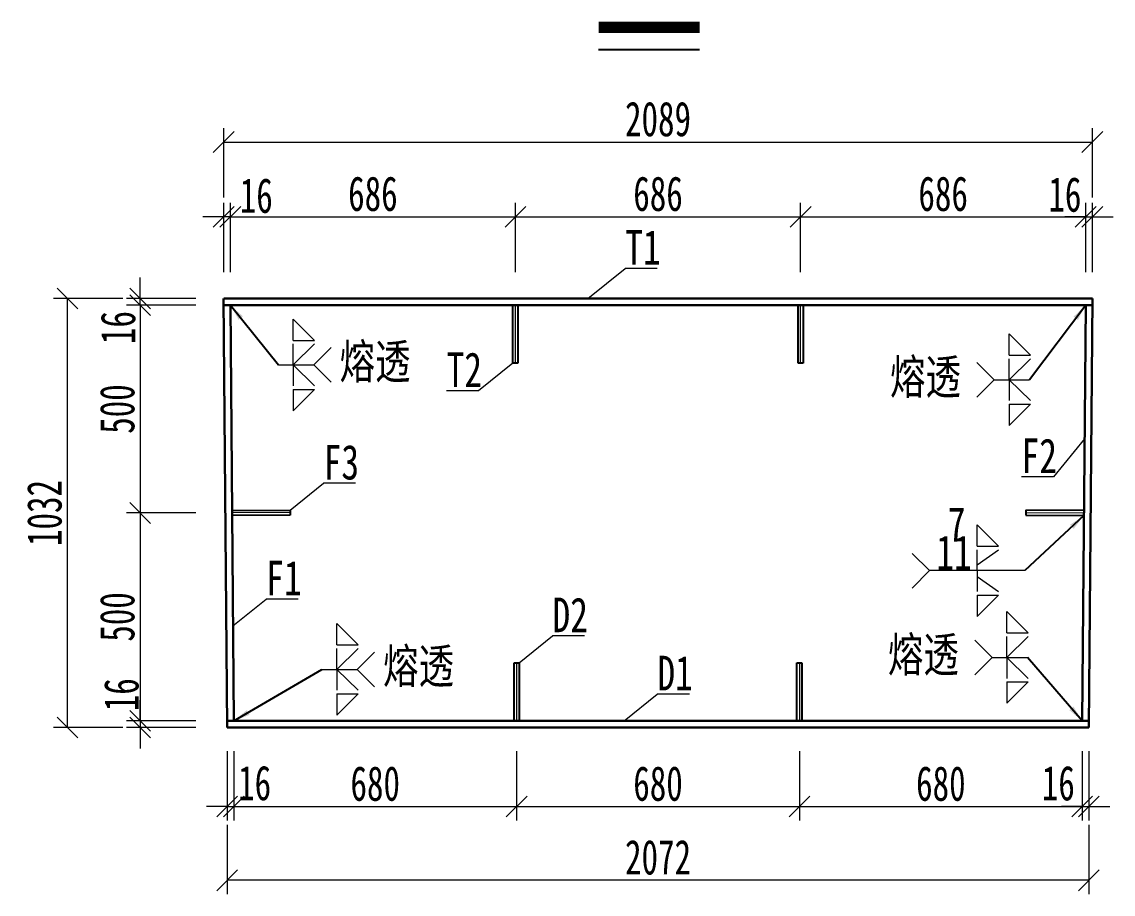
# Model space of a CAD drawing. Header units: millimetres. Extents: x -358959 to 47, y -122282 to 697692.
# Drawn here: x -147366 to -144742, y 126535 to 128633 of the extents above; entities that cross this region are included whole.
import ezdxf
from ezdxf.enums import TextEntityAlignment as Align

# ---------------------------------------------------------------- set-up
doc = ezdxf.new("R2010")
doc.units = ezdxf.units.MM
doc.header["$LTSCALE"] = 2
doc.header["$PDMODE"] = 34
doc.layers.get('Defpoints').update_dxf_attribs({"color": 8, "lineweight": 9})
for name, color, linetype, lineweight in [('标注', 4, 'Continuous', 13), ('桥 构造粗实', 1, 'Continuous', 30), ('细实线', 4, 'Continuous', 15), ('钢板粗线', 1, 'Continuous', 25)]:
    doc.layers.add(name, color=color, linetype=linetype, lineweight=lineweight)
doc.styles.add('111', font='仿宋_GB2312.ttf', dxfattribs={"width": 0.7})
doc.styles.add('SMEDI', font='仿宋_GB2312.ttf', dxfattribs={"width": 0.75})
doc.styles.get("Standard").update_dxf_attribs({"font": '仿宋_GB2312.ttf'})
doc.dimstyles.new('200', dxfattribs={"dimscale": 0, "dimtxt": 2.5, "dimasz": 1.5, "dimexe": 1, "dimexo": 1, "dimgap": 0.4, "dimtad": 1, "dimdec": 0, "dimdsep": 46, "dimtxsty": '111', "dimblk": 'OBLIQUE', "dimcen": 0, "dimclrd": 256, "dimclre": 256, "dimclrt": 256, "dimadec": 4, "dimazin": 0, "dimtfac": 1, "dimtdec": 0, "dimtmove": 2, "dimatfit": 3, "dimfxl": 4, "dimfxlon": 1, "dimtolj": 1, "dimlwd": -1, "dimlwe": -1, "dimarcsym": 0})
doc.dimstyles.new('MSteel_1.0_1.0', dxfattribs={"dimtxt": 3, "dimasz": 1.2, "dimexe": 1, "dimexo": 1, "dimgap": 1, "dimtad": 3, "dimtoh": 1, "dimdec": 0, "dimzin": 0, "dimdsep": 46, "dimtxsty": 'Standard', "dimblk": 'ARCHTICK', "dimcen": 0.09, "dimclrd": 3, "dimclre": 3, "dimadec": 4, "dimazin": 0, "dimtfac": 1, "dimtdec": 0, "dimtofl": 0, "dimtmove": 0, "dimatfit": 3, "dimfxl": 1, "dimtolj": 1, "dimtzin": 0, "dimarcsym": 0})

# ---------------------------------------------------------------- blocks, each defined once
blk = doc.blocks.new('12-140 无孔')
at = {"layer": 'Defpoints', "ltscale": 5}
blk.add_line((0, 140), (0, 0), dxfattribs=at)
at = {"layer": '钢板粗线'}
for p, q in [((-6, 0), (-6, 140)), ((-6, 140), (6, 140)), ((6, 140), (6, 0))]:
    blk.add_line(p, q, dxfattribs=at)
blk = doc.blocks.new('_ArchTick')
at = {"color": 0, "linetype": 'ByBlock', "const_width": 0.15}
blk.add_lwpolyline([(-0.5, -0.5), (0.5, 0.5)], dxfattribs=at)
blk = doc.blocks.new('_Oblique')
at = {"color": 0, "linetype": 'ByBlock', "lineweight": -2}
blk.add_line((-0.5, -0.5), (0.5, 0.5), dxfattribs=at)
blk = doc.blocks.new('*D3774')
at = {"layer": 'Defpoints', "color": 0, "ltscale": 5, "transparency": 16777216}
for p in [(-146880.2, 128164.4), (-146880.2, 127951.8), (-146864.2, 127952)]:
    blk.add_point(p, dxfattribs=at)
at = {"layer": '标注', "ltscale": 5, "transparency": 16777216}
for p, q in [((-146880.2, 128031), (-146880.2, 128197.7)), ((-146864.2, 128031), (-146864.2, 128197.7)), ((-146880.2, 128164.4), (-146930.2, 128164.4)), ((-146864.2, 128164.4), (-146880.2, 128164.4)), ((-146864.2, 128164.4), (-146814.2, 128164.4))]:
    blk.add_line(p, q, dxfattribs=at)
at = {"layer": '标注', "ltscale": 5, "transparency": 16777216, "xscale": 50.00000000000006, "yscale": 50.00000000000006, "zscale": 50.00000000000006}
blk.add_blockref('_Oblique', (-146880.2, 128164.4), dxfattribs=at)
at = {"layer": '标注', "ltscale": 5, "transparency": 16777216, "xscale": 50.00000000000006, "yscale": 50.00000000000006, "zscale": 50.00000000000006, "rotation": 180}
blk.add_blockref('_Oblique', (-146864.2, 128164.4), dxfattribs=at)
at = {"layer": '标注', "ltscale": 5, "transparency": 16777216, "insert": (-146801.9, 128214.9), "char_height": 83.33, "attachment_point": 5, "style": '111'}
blk.add_mtext('\\A1;16', dxfattribs=at)
blk = doc.blocks.new('*D3775')
at = {"layer": 'Defpoints', "color": 0, "ltscale": 5, "transparency": 16777216}
for p in [(-146178.7, 128164.4), (-146864.2, 127952), (-146178.7, 127952)]:
    blk.add_point(p, dxfattribs=at)
at = {"layer": '标注', "ltscale": 5, "transparency": 16777216}
for p, q in [((-146864.2, 128031), (-146864.2, 128197.7)), ((-146178.7, 128031), (-146178.7, 128197.7)), ((-146864.2, 128164.4), (-146178.7, 128164.4))]:
    blk.add_line(p, q, dxfattribs=at)
at = {"layer": '标注', "ltscale": 5, "transparency": 16777216, "xscale": 50.00000000000006, "yscale": 50.00000000000006, "zscale": 50.00000000000006, "rotation": 180}
blk.add_blockref('_Oblique', (-146864.2, 128164.4), dxfattribs=at)
at = {"layer": '标注', "ltscale": 5, "transparency": 16777216, "xscale": 50.00000000000006, "yscale": 50.00000000000006, "zscale": 50.00000000000006}
blk.add_blockref('_Oblique', (-146178.7, 128164.4), dxfattribs=at)
at = {"layer": '标注', "ltscale": 5, "transparency": 16777216, "insert": (-146521.5, 128219.4), "char_height": 83.33, "attachment_point": 5, "style": '111'}
blk.add_mtext('\\A1;686', dxfattribs=at)
blk = doc.blocks.new('*D3776')
at = {"layer": 'Defpoints', "color": 0, "ltscale": 5, "transparency": 16777216}
for p in [(-144791.6, 128164.4), (-144807.6, 127952), (-144791.6, 127952)]:
    blk.add_point(p, dxfattribs=at)
at = {"layer": '标注', "ltscale": 5, "transparency": 16777216}
for p, q in [((-144807.6, 128031), (-144807.6, 128197.7)), ((-144791.6, 128031), (-144791.6, 128197.7)), ((-144807.6, 128164.4), (-144857.6, 128164.4)), ((-144807.6, 128164.4), (-144791.6, 128164.4)), ((-144791.6, 128164.4), (-144741.6, 128164.4))]:
    blk.add_line(p, q, dxfattribs=at)
at = {"layer": '标注', "ltscale": 5, "transparency": 16777216, "xscale": 50.00000000000006, "yscale": 50.00000000000006, "zscale": 50.00000000000006}
blk.add_blockref('_Oblique', (-144807.6, 128164.4), dxfattribs=at)
at = {"layer": '标注', "ltscale": 5, "transparency": 16777216, "xscale": 50.00000000000006, "yscale": 50.00000000000006, "zscale": 50.00000000000006, "rotation": 180}
blk.add_blockref('_Oblique', (-144791.6, 128164.4), dxfattribs=at)
at = {"layer": '标注', "ltscale": 5, "transparency": 16777216, "insert": (-144857.7, 128217.6), "char_height": 83.33, "attachment_point": 5, "style": '111'}
blk.add_mtext('\\A1;16', dxfattribs=at)
blk = doc.blocks.new('*D3777')
at = {"layer": 'Defpoints', "color": 0, "ltscale": 5, "transparency": 16777216}
for p in [(-144791.6, 128344.1), (-146880.2, 127952), (-144791.6, 127952)]:
    blk.add_point(p, dxfattribs=at)
at = {"layer": '标注', "ltscale": 5, "transparency": 16777216}
for p, q in [((-146880.2, 128210.8), (-146880.2, 128377.5)), ((-144791.6, 128210.8), (-144791.6, 128377.5)), ((-146880.2, 128344.1), (-144791.6, 128344.1))]:
    blk.add_line(p, q, dxfattribs=at)
at = {"layer": '标注', "ltscale": 5, "transparency": 16777216, "xscale": 50.00000000000006, "yscale": 50.00000000000006, "zscale": 50.00000000000006, "rotation": 180}
blk.add_blockref('_Oblique', (-146880.2, 128344.1), dxfattribs=at)
at = {"layer": '标注', "ltscale": 5, "transparency": 16777216, "xscale": 50.00000000000006, "yscale": 50.00000000000006, "zscale": 50.00000000000006}
blk.add_blockref('_Oblique', (-144791.6, 128344.1), dxfattribs=at)
at = {"layer": '标注', "ltscale": 5, "transparency": 16777216, "insert": (-145835.9, 128399.1), "char_height": 83.33, "attachment_point": 5, "style": '111'}
blk.add_mtext('\\A1;2089', dxfattribs=at)
blk = doc.blocks.new('*D3778')
at = {"layer": 'Defpoints', "color": 0, "ltscale": 5, "transparency": 16777216}
for p in [(-147080.9, 127968), (-146864.2, 127968), (-146864.2, 127952)]:
    blk.add_point(p, dxfattribs=at)
at = {"layer": '标注', "ltscale": 5, "transparency": 16777216}
for p, q in [((-147080.9, 127968), (-147080.9, 128018)), ((-146947.6, 127968), (-147114.2, 127968)), ((-146947.6, 127952), (-147114.2, 127952)), ((-147080.9, 127952), (-147080.9, 127968)), ((-147080.9, 127952), (-147080.9, 127902))]:
    blk.add_line(p, q, dxfattribs=at)
at = {"layer": '标注', "ltscale": 5, "transparency": 16777216, "xscale": 50.00000000000006, "yscale": 50.00000000000006, "zscale": 50.00000000000006}
for p, rotation in [((-147080.9, 127968), 270), ((-147080.9, 127952), 90)]:
    blk.add_blockref('_Oblique', p, dxfattribs=dict(at, rotation=rotation))
at = {"layer": '标注', "ltscale": 5, "transparency": 16777216, "insert": (-147134, 127897.9), "char_height": 83.33, "attachment_point": 5, "rotation": 90, "style": '111'}
blk.add_mtext('\\A1;16', dxfattribs=at)
blk = doc.blocks.new('*D3779')
at = {"layer": 'Defpoints', "color": 0, "ltscale": 5, "transparency": 16777216}
for p in [(-146855.9, 126952), (-147080.9, 126936), (-146855.9, 126936)]:
    blk.add_point(p, dxfattribs=at)
at = {"layer": '标注', "ltscale": 5, "transparency": 16777216}
for p, q in [((-147080.9, 126952), (-147080.9, 127002)), ((-146947.6, 126952), (-147114.2, 126952)), ((-147080.9, 126952), (-147080.9, 126936)), ((-146947.6, 126936), (-147114.2, 126936)), ((-147080.9, 126936), (-147080.9, 126886))]:
    blk.add_line(p, q, dxfattribs=at)
at = {"layer": '标注', "ltscale": 5, "transparency": 16777216, "xscale": 50.00000000000006, "yscale": 50.00000000000006, "zscale": 50.00000000000006}
for p, rotation in [((-147080.9, 126952), 270), ((-147080.9, 126936), 90)]:
    blk.add_blockref('_Oblique', p, dxfattribs=dict(at, rotation=rotation))
at = {"layer": '标注', "ltscale": 5, "transparency": 16777216, "insert": (-147125.9, 127014.9), "char_height": 83.33, "attachment_point": 5, "rotation": 90, "style": '111'}
blk.add_mtext('\\A1;16', dxfattribs=at)
blk = doc.blocks.new('*D3780')
at = {"layer": 'Defpoints', "color": 0, "ltscale": 5, "transparency": 16777216}
for p in [(-147255.9, 127968), (-146880.4, 127968), (-146871.8, 126936)]:
    blk.add_point(p, dxfattribs=at)
at = {"layer": '标注', "ltscale": 5, "transparency": 16777216}
for p, q in [((-147122.6, 127968), (-147289.2, 127968)), ((-147255.9, 126936), (-147255.9, 127968)), ((-147122.6, 126936), (-147289.2, 126936))]:
    blk.add_line(p, q, dxfattribs=at)
at = {"layer": '标注', "ltscale": 5, "transparency": 16777216, "xscale": 50.00000000000006, "yscale": 50.00000000000006, "zscale": 50.00000000000006}
for p, rotation in [((-147255.9, 127968), 90), ((-147255.9, 126936), 270)]:
    blk.add_blockref('_Oblique', p, dxfattribs=dict(at, rotation=rotation))
at = {"layer": '标注', "ltscale": 5, "transparency": 16777216, "insert": (-147310.9, 127452), "char_height": 83.33, "attachment_point": 5, "rotation": 90, "style": '111'}
blk.add_mtext('\\A1;1032', dxfattribs=at)
blk = doc.blocks.new('*D3781')
at = {"layer": 'Defpoints', "color": 0, "ltscale": 5, "transparency": 16777216}
for p in [(-145493.1, 128164.4), (-146178.7, 127952), (-145493.1, 127952)]:
    blk.add_point(p, dxfattribs=at)
at = {"layer": '标注', "ltscale": 5, "transparency": 16777216}
for p, q in [((-146178.7, 128031), (-146178.7, 128197.7)), ((-145493.1, 128031), (-145493.1, 128197.7)), ((-146178.7, 128164.4), (-145493.1, 128164.4))]:
    blk.add_line(p, q, dxfattribs=at)
at = {"layer": '标注', "ltscale": 5, "transparency": 16777216, "xscale": 50.00000000000006, "yscale": 50.00000000000006, "zscale": 50.00000000000006, "rotation": 180}
blk.add_blockref('_Oblique', (-146178.7, 128164.4), dxfattribs=at)
at = {"layer": '标注', "ltscale": 5, "transparency": 16777216, "xscale": 50.00000000000006, "yscale": 50.00000000000006, "zscale": 50.00000000000006}
blk.add_blockref('_Oblique', (-145493.1, 128164.4), dxfattribs=at)
at = {"layer": '标注', "ltscale": 5, "transparency": 16777216, "insert": (-145835.9, 128219.4), "char_height": 83.33, "attachment_point": 5, "style": '111'}
blk.add_mtext('\\A1;686', dxfattribs=at)
blk = doc.blocks.new('*D3782')
at = {"layer": 'Defpoints', "color": 0, "ltscale": 5, "transparency": 16777216}
for p in [(-144807.6, 128164.4), (-145493.1, 127952), (-144807.6, 127952)]:
    blk.add_point(p, dxfattribs=at)
at = {"layer": '标注', "ltscale": 5, "transparency": 16777216}
for p, q in [((-145493.1, 128031), (-145493.1, 128197.7)), ((-144807.6, 128031), (-144807.6, 128197.7)), ((-145493.1, 128164.4), (-144807.6, 128164.4))]:
    blk.add_line(p, q, dxfattribs=at)
at = {"layer": '标注', "ltscale": 5, "transparency": 16777216, "xscale": 50.00000000000006, "yscale": 50.00000000000006, "zscale": 50.00000000000006, "rotation": 180}
blk.add_blockref('_Oblique', (-145493.1, 128164.4), dxfattribs=at)
at = {"layer": '标注', "ltscale": 5, "transparency": 16777216, "xscale": 50.00000000000006, "yscale": 50.00000000000006, "zscale": 50.00000000000006}
blk.add_blockref('_Oblique', (-144807.6, 128164.4), dxfattribs=at)
at = {"layer": '标注', "ltscale": 5, "transparency": 16777216, "insert": (-145150.4, 128219.4), "char_height": 83.33, "attachment_point": 5, "style": '111'}
blk.add_mtext('\\A1;686', dxfattribs=at)
blk = doc.blocks.new('*D3783')
at = {"layer": 'Defpoints', "color": 0, "ltscale": 5, "transparency": 16777216}
for p in [(-146871.9, 126952), (-146855.9, 126952.1), (-146855.9, 126745.9)]:
    blk.add_point(p, dxfattribs=at)
at = {"layer": '标注', "ltscale": 5, "transparency": 16777216}
for p, q in [((-146871.9, 126879.2), (-146871.9, 126712.5)), ((-146855.9, 126879.2), (-146855.9, 126712.5)), ((-146871.9, 126745.9), (-146921.9, 126745.9)), ((-146871.9, 126745.9), (-146855.9, 126745.9)), ((-146855.9, 126745.9), (-146805.9, 126745.9))]:
    blk.add_line(p, q, dxfattribs=at)
at = {"layer": '标注', "ltscale": 5, "transparency": 16777216, "xscale": 50.00000000000006, "yscale": 50.00000000000006, "zscale": 50.00000000000006}
blk.add_blockref('_Oblique', (-146871.9, 126745.9), dxfattribs=at)
at = {"layer": '标注', "ltscale": 5, "transparency": 16777216, "xscale": 50.00000000000006, "yscale": 50.00000000000006, "zscale": 50.00000000000006, "rotation": 180}
blk.add_blockref('_Oblique', (-146855.9, 126745.9), dxfattribs=at)
at = {"layer": '标注', "ltscale": 5, "transparency": 16777216, "insert": (-146805.9, 126802.2), "char_height": 83.33, "attachment_point": 5, "style": '111'}
blk.add_mtext('\\A1;16', dxfattribs=at)
blk = doc.blocks.new('*D3784')
at = {"layer": 'Defpoints', "color": 0, "ltscale": 5, "transparency": 16777216}
for p in [(-146855.9, 126952.1), (-146175.9, 126952.1), (-146175.9, 126745.9)]:
    blk.add_point(p, dxfattribs=at)
at = {"layer": '标注', "ltscale": 5, "transparency": 16777216}
for p, q in [((-146855.9, 126879.2), (-146855.9, 126712.5)), ((-146175.9, 126879.2), (-146175.9, 126712.5)), ((-146855.9, 126745.9), (-146175.9, 126745.9))]:
    blk.add_line(p, q, dxfattribs=at)
at = {"layer": '标注', "ltscale": 5, "transparency": 16777216, "xscale": 50.00000000000006, "yscale": 50.00000000000006, "zscale": 50.00000000000006, "rotation": 180}
blk.add_blockref('_Oblique', (-146855.9, 126745.9), dxfattribs=at)
at = {"layer": '标注', "ltscale": 5, "transparency": 16777216, "xscale": 50.00000000000006, "yscale": 50.00000000000006, "zscale": 50.00000000000006}
blk.add_blockref('_Oblique', (-146175.9, 126745.9), dxfattribs=at)
at = {"layer": '标注', "ltscale": 5, "transparency": 16777216, "insert": (-146515.9, 126800.9), "char_height": 83.33, "attachment_point": 5, "style": '111'}
blk.add_mtext('\\A1;680', dxfattribs=at)
blk = doc.blocks.new('*D3785')
at = {"layer": 'Defpoints', "color": 0, "ltscale": 5, "transparency": 16777216}
for p in [(-146175.9, 126952.1), (-145495.9, 126952), (-145495.9, 126745.9)]:
    blk.add_point(p, dxfattribs=at)
at = {"layer": '标注', "ltscale": 5, "transparency": 16777216}
for p, q in [((-146175.9, 126879.2), (-146175.9, 126712.5)), ((-145495.9, 126879.2), (-145495.9, 126712.5)), ((-146175.9, 126745.9), (-145495.9, 126745.9))]:
    blk.add_line(p, q, dxfattribs=at)
at = {"layer": '标注', "ltscale": 5, "transparency": 16777216, "xscale": 50.00000000000006, "yscale": 50.00000000000006, "zscale": 50.00000000000006, "rotation": 180}
blk.add_blockref('_Oblique', (-146175.9, 126745.9), dxfattribs=at)
at = {"layer": '标注', "ltscale": 5, "transparency": 16777216, "xscale": 50.00000000000006, "yscale": 50.00000000000006, "zscale": 50.00000000000006}
blk.add_blockref('_Oblique', (-145495.9, 126745.9), dxfattribs=at)
at = {"layer": '标注', "ltscale": 5, "transparency": 16777216, "insert": (-145835.9, 126800.9), "char_height": 83.33, "attachment_point": 5, "style": '111'}
blk.add_mtext('\\A1;680', dxfattribs=at)
blk = doc.blocks.new('*D3642')
at = {"layer": 'Defpoints', "color": 0, "ltscale": 5, "transparency": 16777216}
for p in [(-145495.9, 126952), (-144815.9, 126952), (-144815.9, 126745.9)]:
    blk.add_point(p, dxfattribs=at)
at = {"layer": '标注', "ltscale": 5, "transparency": 16777216}
for p, q in [((-145495.9, 126879.2), (-145495.9, 126712.5)), ((-144815.9, 126879.2), (-144815.9, 126712.5)), ((-145495.9, 126745.9), (-144815.9, 126745.9))]:
    blk.add_line(p, q, dxfattribs=at)
at = {"layer": '标注', "ltscale": 5, "transparency": 16777216, "xscale": 50.00000000000006, "yscale": 50.00000000000006, "zscale": 50.00000000000006, "rotation": 180}
blk.add_blockref('_Oblique', (-145495.9, 126745.9), dxfattribs=at)
at = {"layer": '标注', "ltscale": 5, "transparency": 16777216, "xscale": 50.00000000000006, "yscale": 50.00000000000006, "zscale": 50.00000000000006}
blk.add_blockref('_Oblique', (-144815.9, 126745.9), dxfattribs=at)
at = {"layer": '标注', "ltscale": 5, "transparency": 16777216, "insert": (-145155.9, 126800.9), "char_height": 83.33, "attachment_point": 5, "style": '111'}
blk.add_mtext('\\A1;680', dxfattribs=at)
blk = doc.blocks.new('*D3786')
at = {"layer": 'Defpoints', "color": 0, "ltscale": 5, "transparency": 16777216}
for p in [(-144815.9, 126952), (-144799.9, 126952), (-144799.9, 126745.9)]:
    blk.add_point(p, dxfattribs=at)
at = {"layer": '标注', "ltscale": 5, "transparency": 16777216}
for p, q in [((-144815.9, 126879.2), (-144815.9, 126712.5)), ((-144799.9, 126879.2), (-144799.9, 126712.5)), ((-144815.9, 126745.9), (-144865.9, 126745.9)), ((-144815.9, 126745.9), (-144799.9, 126745.9)), ((-144799.9, 126745.9), (-144749.9, 126745.9))]:
    blk.add_line(p, q, dxfattribs=at)
at = {"layer": '标注', "ltscale": 5, "transparency": 16777216, "xscale": 50.00000000000006, "yscale": 50.00000000000006, "zscale": 50.00000000000006}
blk.add_blockref('_Oblique', (-144815.9, 126745.9), dxfattribs=at)
at = {"layer": '标注', "ltscale": 5, "transparency": 16777216, "xscale": 50.00000000000006, "yscale": 50.00000000000006, "zscale": 50.00000000000006, "rotation": 180}
blk.add_blockref('_Oblique', (-144799.9, 126745.9), dxfattribs=at)
at = {"layer": '标注', "ltscale": 5, "transparency": 16777216, "insert": (-144873.5, 126801.8), "char_height": 83.33, "attachment_point": 5, "style": '111'}
blk.add_mtext('\\A1;16', dxfattribs=at)
blk = doc.blocks.new('*D3787')
at = {"layer": 'Defpoints', "color": 0, "ltscale": 5, "transparency": 16777216}
for p in [(-146871.9, 126952), (-144799.9, 126952), (-146871.9, 126568.6)]:
    blk.add_point(p, dxfattribs=at)
at = {"layer": '标注', "ltscale": 5, "transparency": 16777216}
for p, q in [((-146871.9, 126701.9), (-146871.9, 126535.2)), ((-144799.9, 126701.9), (-144799.9, 126535.2)), ((-144799.9, 126568.6), (-146871.9, 126568.6))]:
    blk.add_line(p, q, dxfattribs=at)
at = {"layer": '标注', "ltscale": 5, "transparency": 16777216, "xscale": 50.00000000000006, "yscale": 50.00000000000006, "zscale": 50.00000000000006, "rotation": 180}
blk.add_blockref('_Oblique', (-146871.9, 126568.6), dxfattribs=at)
at = {"layer": '标注', "ltscale": 5, "transparency": 16777216, "xscale": 50.00000000000006, "yscale": 50.00000000000006, "zscale": 50.00000000000006}
blk.add_blockref('_Oblique', (-144799.9, 126568.6), dxfattribs=at)
at = {"layer": '标注', "ltscale": 5, "transparency": 16777216, "insert": (-145835.9, 126623.6), "char_height": 83.33, "attachment_point": 5, "style": '111'}
blk.add_mtext('\\A1;2072', dxfattribs=at)
blk = doc.blocks.new('*D3653')
at = {"layer": 'Defpoints', "color": 0, "ltscale": 5, "transparency": 16777216}
for p in [(-146864.2, 127952), (-147080.9, 127452), (-146860.1, 127452)]:
    blk.add_point(p, dxfattribs=at)
at = {"layer": '标注', "ltscale": 5, "transparency": 16777216}
for p, q in [((-146947.6, 127952), (-147114.2, 127952)), ((-147080.9, 127952), (-147080.9, 127452)), ((-146947.6, 127452), (-147114.2, 127452))]:
    blk.add_line(p, q, dxfattribs=at)
at = {"layer": '标注', "ltscale": 5, "transparency": 16777216, "xscale": 50.00000000000006, "yscale": 50.00000000000006, "zscale": 50.00000000000006}
for p, rotation in [((-147080.9, 127952), 90), ((-147080.9, 127452), 270)]:
    blk.add_blockref('_Oblique', p, dxfattribs=dict(at, rotation=rotation))
at = {"layer": '标注', "ltscale": 5, "transparency": 16777216, "insert": (-147135.9, 127702), "char_height": 83.33, "attachment_point": 5, "rotation": 90, "style": '111'}
blk.add_mtext('\\A1;500', dxfattribs=at)
blk = doc.blocks.new('*D3654')
at = {"layer": 'Defpoints', "color": 0, "ltscale": 5, "transparency": 16777216}
for p in [(-146860.1, 127452), (-147080.9, 126952), (-146855.9, 126952)]:
    blk.add_point(p, dxfattribs=at)
at = {"layer": '标注', "ltscale": 5, "transparency": 16777216}
for p, q in [((-146947.6, 127452), (-147114.2, 127452)), ((-147080.9, 127452), (-147080.9, 126952)), ((-146947.6, 126952), (-147114.2, 126952))]:
    blk.add_line(p, q, dxfattribs=at)
at = {"layer": '标注', "ltscale": 5, "transparency": 16777216, "xscale": 50.00000000000006, "yscale": 50.00000000000006, "zscale": 50.00000000000006}
for p, rotation in [((-147080.9, 127452), 90), ((-147080.9, 126952), 270)]:
    blk.add_blockref('_Oblique', p, dxfattribs=dict(at, rotation=rotation))
at = {"layer": '标注', "ltscale": 5, "transparency": 16777216, "insert": (-147135.9, 127202), "char_height": 83.33, "attachment_point": 5, "rotation": 90, "style": '111'}
blk.add_mtext('\\A1;500', dxfattribs=at)

msp = doc.modelspace()

# ---------------------------------------------------------------- linework, layer by layer
at = {"color": 4}
msp.add_line((-145978.9, 128566.6), (-145736.2, 128566.6), dxfattribs=at)
at = {"color": 6, "const_width": 26.7}
msp.add_lwpolyline([(-145978.9, 128619.9), (-145736.2, 128619.9)], dxfattribs=at)
at = {"layer": '桥 构造粗实'}
for p, q in [((-146880.4, 127968), (-146871.8, 126936)), ((-146880.2, 127968), (-144791.6, 127968)), ((-146880.2, 127952), (-144791.6, 127952)), ((-146864.2, 127952), (-146855.9, 126952)), ((-144815.9, 126952), (-144807.6, 127952)), ((-144800, 126936), (-144791.4, 127968)), ((-146871.9, 126952), (-144799.9, 126952)), ((-146871.9, 126936), (-144799.9, 126936))]:
    msp.add_line(p, q, dxfattribs=at)
at = {"layer": '细实线'}
for p, q in [((-146005, 127968), (-145915.2, 128040.3)), ((-145837.9, 128040.3), (-145915.2, 128040.3)), ((-146712.8, 127867.2), (-146712.8, 127918.5)), ((-146661.5, 127867.2), (-146712.8, 127918.5)), ((-144991.9, 127831.5), (-144991.9, 127882.8)), ((-144940.5, 127831.5), (-144991.9, 127882.8)), ((-146712.8, 127867.2), (-146661.5, 127867.2)), ((-146712.8, 127808.3), (-146712.8, 127858.5)), ((-146712.8, 127808.3), (-146661.5, 127858.5)), ((-146663.6, 127808.3), (-146621.9, 127849.9)), ((-144991.9, 127831.5), (-144940.5, 127831.5)), ((-144991.9, 127772.6), (-144991.9, 127822.8)), ((-144991.9, 127772.6), (-144940.5, 127822.8)), ((-146748.7, 127808.3), (-146663.6, 127808.3)), ((-146712.8, 127808.3), (-146712.8, 127758)), ((-146712.8, 127808.3), (-146661.5, 127758)), ((-146663.6, 127808.3), (-146621.9, 127766.6)), ((-146184.7, 127812), (-146267.4, 127746)), ((-145027.7, 127772.6), (-145069.4, 127814.2)), ((-145027.7, 127772.6), (-145069.4, 127730.9)), ((-145027.7, 127772.6), (-144942.6, 127772.6)), ((-144991.9, 127772.6), (-144991.9, 127722.3)), ((-144991.9, 127772.6), (-144940.5, 127722.3)), ((-146712.8, 127749.3), (-146712.8, 127698)), ((-146712.8, 127749.3), (-146661.5, 127749.3)), ((-146661.5, 127749.3), (-146712.8, 127698)), ((-146267.4, 127746), (-146344.6, 127746)), ((-144991.9, 127713.7), (-144991.9, 127662.4)), ((-144991.9, 127713.7), (-144940.5, 127713.7)), ((-144940.5, 127713.7), (-144991.9, 127662.4)), ((-144810.2, 127630.4), (-144885, 127538.9)), ((-144885, 127538.9), (-144962.2, 127538.9)), ((-146720.1, 127459.1), (-146640.3, 127523.5)), ((-146563, 127523.5), (-146640.3, 127523.5)), ((-145068.2, 127372.2), (-145068.2, 127423.5)), ((-145016.9, 127372.2), (-145068.2, 127423.5)), ((-145068.2, 127372.2), (-145016.9, 127372.2)), ((-145183.3, 127313.3), (-145224.9, 127354.9)), ((-145068.2, 127313.3), (-145068.2, 127363.5)), ((-145068.2, 127327.2), (-145016.9, 127363.5)), ((-145183.3, 127313.3), (-145224.9, 127271.6)), ((-144953.8, 127313.3), (-145183.3, 127313.3)), ((-145068.2, 127313.3), (-145068.2, 127263)), ((-145068.2, 127299.3), (-145016.9, 127263)), ((-146858.2, 127180.5), (-146778.3, 127244.8)), ((-146701.1, 127244.8), (-146778.3, 127244.8)), ((-145068.2, 127254.4), (-145068.2, 127203.1)), ((-145068.2, 127254.4), (-145016.9, 127254.4)), ((-145016.9, 127254.4), (-145068.2, 127203.1)), ((-144996.9, 127163.5), (-144996.9, 127214.8)), ((-144945.6, 127163.5), (-144996.9, 127214.8)), ((-146608.3, 127134.7), (-146608.3, 127186)), ((-146557, 127134.7), (-146608.3, 127186)), ((-144996.9, 127163.5), (-144945.6, 127163.5)), ((-146608.3, 127134.7), (-146557, 127134.7)), ((-146169.9, 127092), (-146090, 127156.3)), ((-146012.8, 127156.3), (-146090, 127156.3)), ((-145032.8, 127104.6), (-145074.4, 127146.3)), ((-144996.9, 127104.6), (-144996.9, 127154.9)), ((-144996.9, 127104.6), (-144945.6, 127154.9)), ((-146608.3, 127075.8), (-146608.3, 127126)), ((-146608.3, 127075.8), (-146557, 127126)), ((-146559, 127075.8), (-146517.4, 127117.4)), ((-145032.8, 127104.6), (-145074.4, 127062.9)), ((-145032.8, 127104.6), (-144947.6, 127104.6)), ((-144996.9, 127104.6), (-144996.9, 127054.3)), ((-144996.9, 127104.6), (-144945.6, 127054.3)), ((-146644.2, 127075.8), (-146559, 127075.8)), ((-146608.3, 127075.8), (-146608.3, 127025.5)), ((-146608.3, 127075.8), (-146557, 127025.5)), ((-146559, 127075.8), (-146517.4, 127034.1)), ((-144996.9, 127045.7), (-144996.9, 126994.4)), ((-144996.9, 127045.7), (-144945.6, 127045.7)), ((-144945.6, 127045.7), (-144996.9, 126994.4)), ((-146608.3, 127016.9), (-146608.3, 126965.5)), ((-146608.3, 127016.9), (-146557, 127016.9)), ((-146557, 127016.9), (-146608.3, 126965.5)), ((-145917.7, 126952), (-145837.8, 127016.3)), ((-145760.6, 127016.3), (-145837.8, 127016.3))]:
    msp.add_line(p, q, dxfattribs=at)

# ---------------------------------------------------------------- block references
at = {"layer": '标注', "ltscale": 5}
for p, rotation in [((-146178.7, 127952), 179.999999999945), ((-145493.1, 127952), 179.999999999945), ((-146860.1, 127452), 270.4754982167483)]:
    msp.add_blockref('12-140 无孔', p, dxfattribs=dict(at, rotation=rotation))
at = {"layer": '标注', "ltscale": 5, "xscale": -1, "rotation": 89.52450178325174}
msp.add_blockref('12-140 无孔', (-144811.7, 127452), dxfattribs=at)
at = {"layer": '标注', "ltscale": 5}
for p in [(-146175.9, 126952), (-145495.9, 126952)]:
    msp.add_blockref('12-140 无孔', p, dxfattribs=at)

# ---------------------------------------------------------------- texts
at = {"layer": '细实线', "style": 'SMEDI', "width": 0.75}
for s, height, p in [('T1', 83.33, (-145914.7, 128049.3)), ('T2', 83.33, (-146344.2, 127755)), ('F3', 83.33, (-146639.8, 127532.5)), ('F2', 83.33, (-144961.8, 127547.9)), ('7', 83.3, (-145139.2, 127382.8)), ('11', 83.33, (-145166.9, 127315.3)), ('F1', 83.33, (-146777.9, 127253.8)), ('D2', 83.33, (-146089.6, 127165.3)), ('D1', 83.33, (-145837.3, 127025.3))]:
    msp.add_text(s, height=height, dxfattribs=at).set_placement(p)
for p in [(-146601.6, 127816.5), (-145278.2, 127779.6), (-145283.2, 127111.6), (-146497, 127084)]:
    msp.add_text('熔透', height=83.33, dxfattribs=at).set_placement(p, align=Align.MIDDLE_LEFT)

# ---------------------------------------------------------------- dimensions: what is measured, and where the dimension line sits
at = {"layer": '标注', "ltscale": 5}
for base, p1, p2, picture, middle in [((-144791.6, 128344.1), (-146880.2, 127952), (-144791.6, 127952), '*D3777', (-145835.9, 128399.1)), ((-146178.6871, 128164.3721), (-146864.2428, 127951.9603), (-146178.6871, 127951.9603), '*D3775', (-146521.4649, 128219.3721)), ((-145493.1, 128164.4), (-146178.7, 127952), (-145493.1, 127952), '*D3781', (-145835.9, 128219.4)), ((-144807.5954, 128164.3721), (-145493.1314, 127951.9603), (-144807.5954, 127951.9603), '*D3782', (-145150.3634, 128219.3721)), ((-146871.9, 126568.6), (-144799.9, 126952), (-146871.9, 126952), '*D3787', (-145835.9, 126623.6)), ((-146175.9, 126745.9), (-146855.9, 126952.1), (-146175.9, 126952.1), '*D3784', (-146515.9, 126800.9)), ((-145495.9, 126745.9), (-146175.9, 126952.1), (-145495.9, 126952), '*D3785', (-145835.9, 126800.9)), ((-144815.9, 126745.9), (-145495.9, 126952), (-144815.9, 126952), '*D3642', (-145155.9, 126800.9))]:
    dim = msp.add_linear_dim(base=base, p1=p1, p2=p2, dimstyle='200', override={"dimscale": 33.333333, "dimarcsym": 1}, dxfattribs=at)
    dim.commit()
    dim.dimension.update_dxf_attribs({"geometry": picture, "text_midpoint": middle})
for base, p1, p2, picture, middle in [((-146880.2, 128164.4), (-146864.2, 127952), (-146880.2, 127951.8), '*D3774', (-146801.9, 128214.9)), ((-144791.6, 128164.4), (-144807.6, 127952), (-144791.6, 127952), '*D3776', (-144857.7, 128217.6)), ((-146855.9, 126745.9), (-146871.9, 126952), (-146855.9, 126952.1), '*D3783', (-146805.9, 126802.2)), ((-144799.9, 126745.9), (-144815.9, 126952), (-144799.9, 126952), '*D3786', (-144873.5, 126801.8))]:
    dim = msp.add_linear_dim(base=base, p1=p1, p2=p2, dimstyle='200', override={"dimscale": 33.333333, "dimarcsym": 1}, dxfattribs=at)
    dim.commit()
    dim.dimension.update_dxf_attribs({"geometry": picture, "text_midpoint": middle, "dimtype": 160})
for base, p1, p2, picture, middle in [((-147080.9, 127968), (-146864.2, 127952), (-146864.2, 127968), '*D3778', (-147134, 127897.9)), ((-147080.9, 126936), (-146855.9, 126952), (-146855.9, 126936), '*D3779', (-147125.9, 127014.9))]:
    dim = msp.add_linear_dim(base=base, p1=p1, p2=p2, angle=90, dimstyle='200', override={"dimscale": 33.333333, "dimarcsym": 1}, dxfattribs=at)
    dim.commit()
    dim.dimension.update_dxf_attribs({"geometry": picture, "text_midpoint": middle, "dimtype": 160})
for base, p1, p2, picture, middle in [((-147255.9, 127968), (-146871.8, 126936), (-146880.4, 127968), '*D3780', (-147310.9, 127452)), ((-147080.9, 127452), (-146864.2, 127952), (-146860.1, 127452), '*D3653', (-147135.9, 127702)), ((-147080.9, 126952), (-146860.1, 127452), (-146855.9, 126952), '*D3654', (-147135.9, 127202))]:
    dim = msp.add_linear_dim(base=base, p1=p1, p2=p2, angle=90, dimstyle='200', override={"dimscale": 33.333333, "dimarcsym": 1}, dxfattribs=at)
    dim.commit()
    dim.dimension.update_dxf_attribs({"geometry": picture, "text_midpoint": middle})

# ---------------------------------------------------------------- leaders
at = {"layer": '细实线'}
for points in [[(-146864.2, 127952), (-146748.7, 127808.3)], [(-144807.6, 127952), (-144942.6, 127772.6)], [(-144811.8, 127446), (-144953.8, 127313.3)], [(-144815.9, 126951.9), (-144947.6, 127104.6)], [(-146855.9, 126952), (-146644.2, 127075.8)]]:
    msp.add_leader(points, dimstyle='MSteel_1.0_1.0', override={"dimscale": 33.333333, "dimclrd": 256}, dxfattribs=at)

doc.saveas('drawing.dxf')
